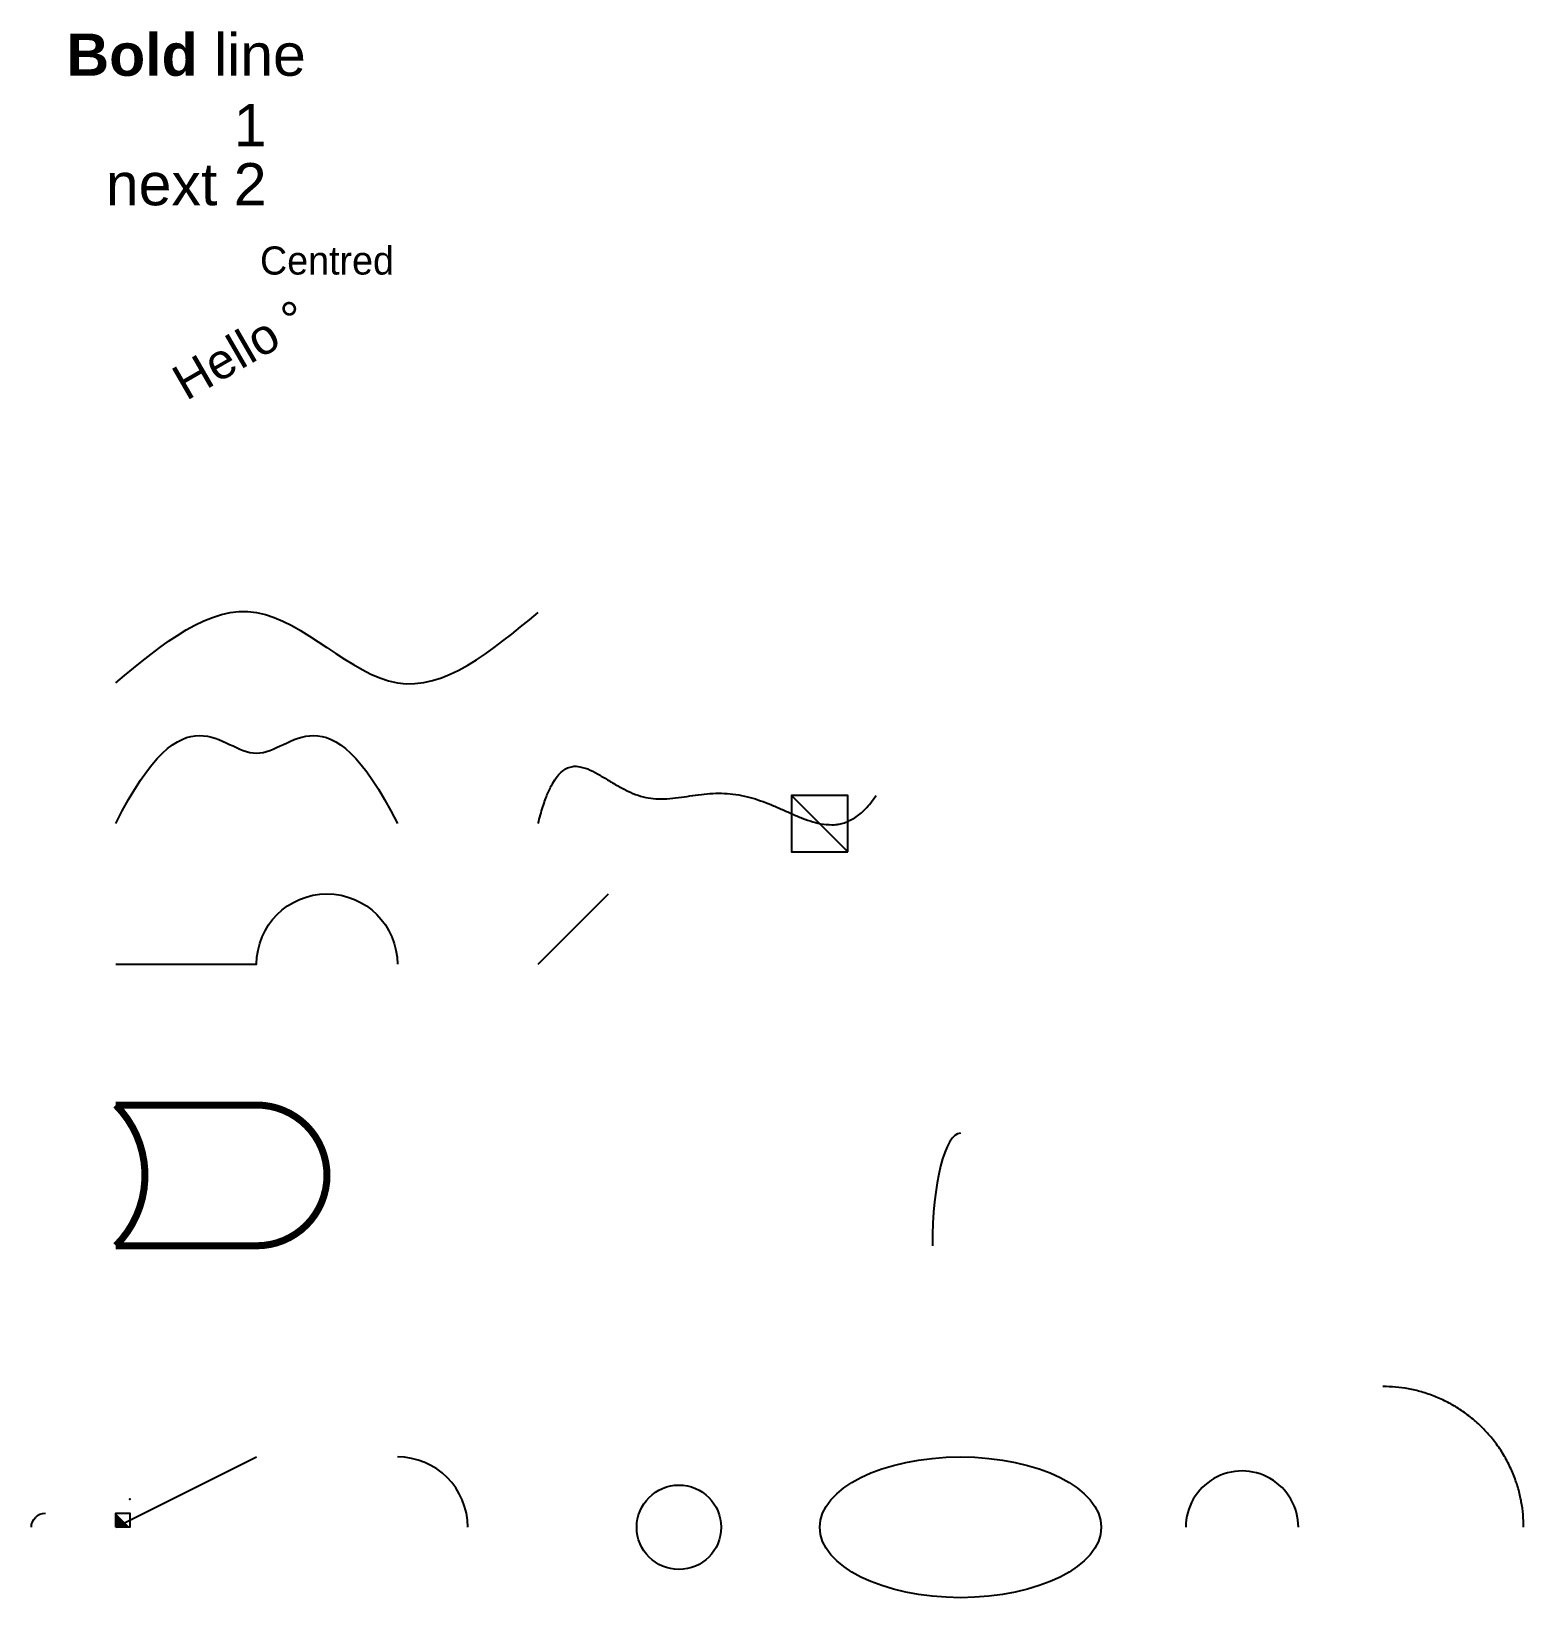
# Model space of a CAD drawing. Header units: millimetres. Extents: x -6 to 100, y -5 to 106.
import ezdxf
from ezdxf.enums import TextEntityAlignment as Align

# ---------------------------------------------------------------- set-up
doc = ezdxf.new("R2010")
doc.units = ezdxf.units.MM
for name, color, linetype in [('Arcs', 5, 'Continuous'), ('Blocks', 7, 'Continuous'), ('Curves', 7, 'Continuous'), ('Inner', 7, 'Continuous'), ('Lines', 1, 'Continuous'), ('Other', 7, 'Continuous'), ('Polys', 7, 'Continuous'), ('Splines', 7, 'Continuous'), ('Text', 7, 'Continuous')]:
    doc.layers.add(name, color=color, linetype=linetype)
doc.styles.add('MyStyle', font='arial.ttf')

# ---------------------------------------------------------------- blocks, each defined once
blk = doc.blocks.new('SQ', base_point=(1, 1))
blk.add_lwpolyline([(0, 0), (2, 0), (2, 2), (0, 2)], close=True)
at = {"layer": 'Inner'}
blk.add_line((0, 0), (2, 2), dxfattribs=at)

msp = doc.modelspace()

# ---------------------------------------------------------------- hatches: boundary and pattern name
at = {"layer": 'Other'}
msp.add_hatch(color=256, dxfattribs=at).paths.add_polyline_path([(0, 0), (1, 0), (0, 1)], flags=0)
msp.add_hatch(color=256, dxfattribs=at).paths.add_polyline_path([(0, 0), (1, 0), (0, 1)], flags=0)

# ---------------------------------------------------------------- linework, layer by layer
at = {"layer": 'Arcs'}
msp.add_circle((40, 0), 3, dxfattribs=at)
msp.add_arc((20, 0), 5, 0, 90, dxfattribs=at)
at = {"layer": 'Arcs', "extrusion": (0, 0, -1)}
msp.add_arc((5, 0), 1, 0, 90, dxfattribs=at)
at = {"layer": 'Curves'}
for centre, major_axis, ratio, end_param in [((60, 20), (0, 8), 0.25, 1.570796), ((80, 0), (4, 0), 1, 3.141593)]:
    msp.add_ellipse(centre, major_axis=major_axis, ratio=ratio, start_param=0, end_param=end_param, dxfattribs=at)
msp.add_ellipse((60, 0), major_axis=(10, 0), ratio=0.5, dxfattribs=at)
at = {"layer": 'Lines'}
msp.add_line((0, 0), (10, 5), dxfattribs=at)
at = {"layer": 'Other'}
msp.add_point((1, 2), dxfattribs=at)
at = {"layer": 'Polys'}
msp.add_lwpolyline([(0, 40), (10, 40, -1), (20, 40)], format="xyb", dxfattribs=at)
at = {"layer": 'Polys', "const_width": 0.5}
msp.add_lwpolyline([(0, 20), (10, 20, 1), (10, 30), (0, 30, -0.414214)], format="xyb", close=True, dxfattribs=at)
at = {"layer": 'Polys'}
msp.add_polyline3d([(30, 40, 1), (35, 45, 2)], dxfattribs=at)
at = {"layer": 'Splines'}
msp.add_spline([(0, 60), (10, 65), (20, 60), (30, 65)], degree=3, dxfattribs=at)
msp.add_open_spline([(0, 50), (5, 60), (10, 50), (15, 60), (20, 50)], degree=3, dxfattribs=at)
msp.add_open_spline([(30, 50), (32, 58), (38, 44), (44, 60), (50, 46), (54, 52)], degree=4, knots=[0, 0, 0, 0, 0, 0.4, 1, 1, 1, 1, 1], dxfattribs=at)
msp.add_rational_spline([(100, 0), (100, 10), (90, 10)], [1, 0.707106781187, 1], degree=2, dxfattribs=at)

# ---------------------------------------------------------------- block references
at = {"layer": 'Blocks', "xscale": 2, "yscale": 2, "zscale": 2, "rotation": 90}
msp.add_blockref('SQ', (50, 50), dxfattribs=at)

# ---------------------------------------------------------------- texts
at = {"layer": 'Text'}
msp.add_text('Centred', height=2, dxfattribs=at).set_placement((15, 90), align=Align.MIDDLE_CENTER)
at = {"layer": 'Text', "style": 'MyStyle'}
msp.add_text('Hello %%d', height=2.5, rotation=30, dxfattribs=at).set_placement((5, 80))
at = {"layer": 'Text', "insert": (5, 100), "char_height": 3, "width": 50, "attachment_point": 5, "style": 'MyStyle'}
msp.add_mtext('{\\fArial|b1;Bold} line\\Pnext \\S1^2;', dxfattribs=at)

# ---------------------------------------------------------------- meshes
at = {"layer": 'Polys'}
mesh = msp.add_polymesh((2, 2), dxfattribs=at)
for k, corner in enumerate([(0, 0), (0, 1), (1, 0), (1, 1)]):
    mesh.set_mesh_vertex(divmod(k, 2), corner)

doc.saveas('drawing.dxf')
